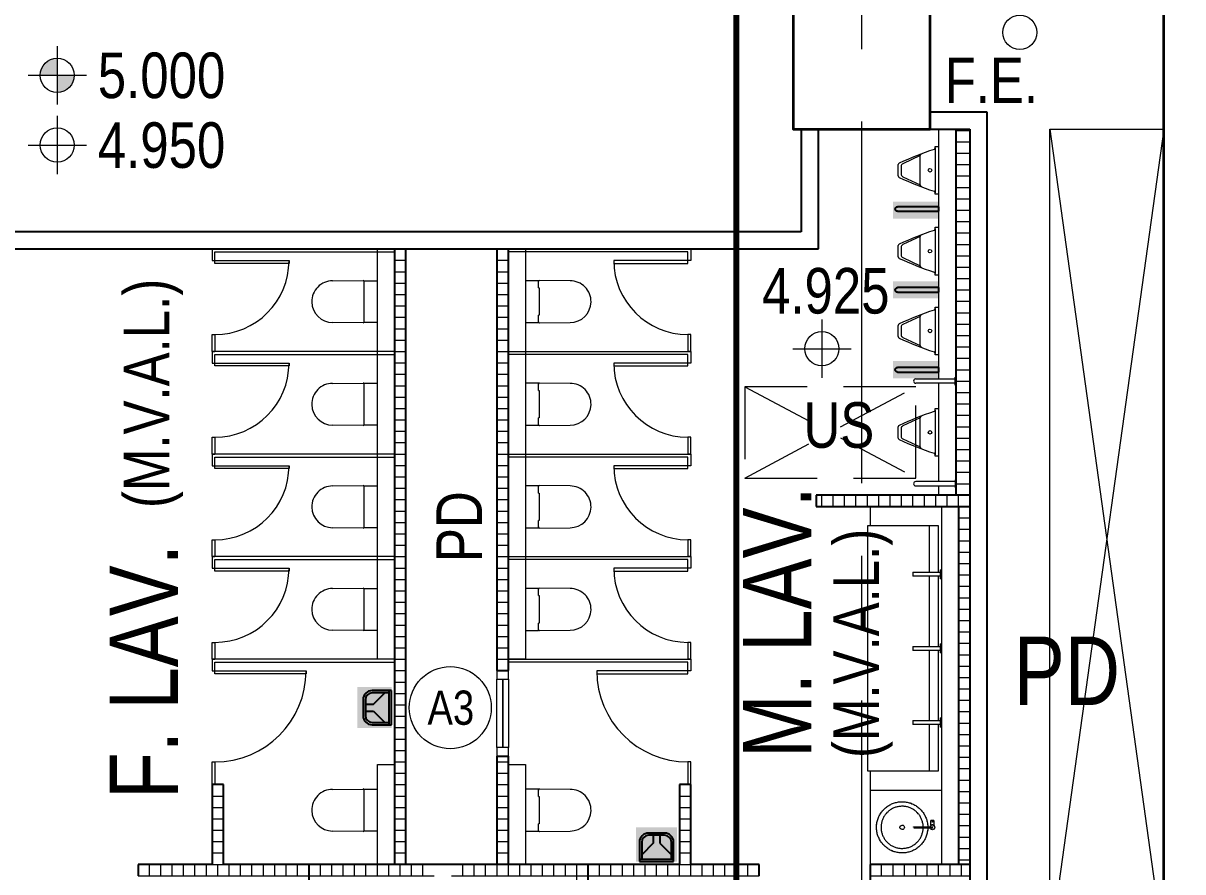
# Model space of a CAD drawing. Header units: millimetres. Extents: x 833576263 to 1668046980, y 817519639 to 1636103653.
# Drawn here: x 834007533 to 834017708, y 818085212 to 818092657 of the extents above; entities that cross this region are included whole.
import ezdxf
from ezdxf.enums import TextEntityAlignment as Align

# ---------------------------------------------------------------- set-up
doc = ezdxf.new("R2010")
doc.units = ezdxf.units.MM
doc.header["$LTSCALE"] = 100
doc.header["$MEASUREMENT"] = 0
for name, pattern in [('R_LINE_SEC$0$CENTER', [50.8, 31.75, -6.35, 6.35, -6.35]), ('R_P_Grid$0$CENTER', [50.8, 31.75, -6.35, 6.35, -6.35]), ('R_P_LG$0$HIDDEN', [9.525, 6.35, -3.175])]:
    doc.linetypes.add(name, pattern=pattern)
doc.layers.get('Defpoints').update_dxf_attribs({"color": 170})
doc.layers.add('C_DWG1002P00L0LGGBP$0$C_IMPERMEABLE', color=7, linetype='Continuous', true_color=0xfff0ff)
doc.layers.add('R_LINE_SEC$0$M-REFE', color=3, linetype='Continuous')
doc.layers.add('X-REF', color=7, linetype='Continuous')
for name, color, linetype, lineweight in [('R_P_Grid$0$RDA0251', 1, 'R_P_Grid$0$CENTER', 18), ('R_P_LG$0$RDA0321', 7, 'Continuous', 18), ('R_P_LG$0$RDA0322', 1, 'Continuous', 18), ('R_P_LG$0$RDA04031', 3, 'Continuous', 25), ('R_P_LG$0$RDA0506', 7, 'Continuous', 18), ('R_P_LG$0$RDA0621', 7, 'Continuous', 13), ('R_P_LG$0$RDA0624', 7, 'Continuous', 13), ('R_P_LG$0$RDA2202', 3, 'Continuous', 25), ('R_P_LG$0$RDA2203', 11, 'Continuous', 25), ('R_P_LG$0$RDA2804S', 2, 'Continuous', 35), ('R_P_LG$0$RDA3151', 1, 'Continuous', 18), ('R_P_LG$0$RDA3351', 7, 'Continuous', 18), ('R_P_LG$0$RDA4101', 7, 'Continuous', 18), ('R_P_LG$0$RDA5801', 1, 'Continuous', 18), ('R_P_LG$0$RDA7401', 4, 'Continuous', 18), ('R_P_LG$0$RDA8301', 7, 'Continuous', 18)]:
    doc.layers.add(name, color=color, linetype=linetype, lineweight=lineweight)
doc.styles.add('R_P_LG$0$Arial', font='arial.ttf', dxfattribs={"width": 0.8})
doc.styles.add('R_P_LG$0$romans', font='arial.ttf', dxfattribs={"width": 0.8})

# ---------------------------------------------------------------- blocks, each defined once
blk = doc.blocks.new('R_P_Grid')
at = {"layer": 'R_P_Grid$0$RDA0251'}
blk.add_line((834014890, 818027660), (834014890, 818124763.4), dxfattribs=at)
blk = doc.blocks.new('R_P_LG$0$P46A_Sanit_Urinal - RDA_SANIT_Urinal-1173893-LG_F _5_000 Mpd_')
at = {"layer": 'R_P_LG$0$RDA7401'}
for p, q in [((834015679, 818089030), (834015527, 818088959)), ((834015679, 818088774), (834015679, 818089030)), ((834015809, 818089098), (834015809, 818089111)), ((834015809, 818089111), (834015840, 818089111)), ((834015809, 818089098), (834015809, 818088705)), ((834015840, 818089111), (834015840, 818088692)), ((834015484, 818088852), (834015484, 818088951)), ((834015512, 818088936), (834015512, 818088868)), ((834015527, 818088845), (834015679, 818088774)), ((834015809, 818088692), (834015809, 818088705)), ((834015840, 818088692), (834015809, 818088692))]:
    blk.add_line(p, q, dxfattribs=at)
for centre, radius, start, end in [((834016747, 818086239), 2999, 108.4104, 114.7038), ((834015795, 818089098), 14.3, 288.4104, 0), ((834016747, 818091570), 3005, 245.348, 251.6273)]:
    blk.add_arc(centre, radius, start, end, dxfattribs=at)
for centre, major_axis, start_param, end_param in [((834015704, 818089026), (-7.7, 23.7), 0.360703, 1.101496), ((834015500, 818088949), (-10.5, 11.9), 5.990287, 7.007246), ((834015537, 818088936), (24.8, 5.5), 1.788866, 2.923523), ((834015500, 818088854), (-15.5, 3.4), 0.337804, 1.355667), ((834015537, 818088868), (0, 25.4), 1.570796, 2.705453), ((834015704, 818088778), (7.7, 23.7), 2.040097, 2.780889), ((834015795, 818088705), (14.3, 0), 0, 1.250133)]:
    blk.add_ellipse(centre, major_axis=major_axis, ratio=1, start_param=start_param, end_param=end_param, dxfattribs=at)
blk.add_ellipse((834015764, 818088902), major_axis=(0, 15.9), ratio=1, dxfattribs=at)
blk = doc.blocks.new('R_P_LG$0$LMark-SFL-1')
for p, q in [((0, 1.28), (0, -1.28)), ((-1.28, 0), (1.28, 0))]:
    blk.add_line(p, q)
blk.add_circle((0, 0), 0.75)
at = {"color": 7, "style": 'R_P_LG$0$romans', "width": 0.8}
blk.add_attdef('SFL', (1.03, 1.03), '', height=2, dxfattribs=at)
blk = doc.blocks.new('R_P_LG$0$AP_600')
at = {"layer": 'R_P_LG$0$RDA3151'}
for points in [[(0, 0), (75, 0), (75, 100), (0, 100)], [(75, 50), (75, 100), (675, 100), (675, 50)], [(75, 0), (75, 50), (675, 50), (675, 0)], [(675, 0), (750, 0), (750, 100), (675, 100)]]:
    blk.add_lwpolyline(points, close=True, dxfattribs=at)
blk = doc.blocks.new('R_P_LG$0$P46A_Sanit_Partition - 900 _W_  x 1600 _D_ x 2200 _H_ _ 650 x2050 _DOOR_-V95-LG_F _5_000 Mpd_')
at = {"layer": 'R_P_LG$0$RDA7401'}
for p, q in [((-28, -50), (-54, -50)), ((-54, -50), (-54, -1650)), ((-54, -50), (-28, -50)), ((-28, -1625), (-28, -50)), ((-28, -50), (846, -50)), ((48, -975), (73, -975)), ((48, -1625), (48, -975)), ((73, -975), (73, -1625)), ((48, -1625), (-28, -1625)), ((73, -1625), (48, -1625)), ((48, -1650), (48, -1625)), ((698, -1625), (846, -1625)), ((698, -1650), (698, -1625)), ((846, -1650), (846, -1625)), ((-54, -1650), (48, -1650)), ((846, -1650), (698, -1650))]:
    blk.add_line(p, q, dxfattribs=at)
blk.add_arc((48, -1625), 650, 0, 90, dxfattribs=at)
blk = doc.blocks.new('R_P_LG$0$P46A_Sanit_W_M_W_C - RDA_SANIT_W_M_W_C-5280992-LG_F _5_000 Mpd_')
at = {"layer": 'R_P_LG$0$RDA7401'}
for p, q in [((-186, 124), (-183, 392)), ((183, 392), (186, 124)), ((-184, 115), (-177, 115)), ((-184, 0), (-184, 115)), ((-179, 115), (-120, 115)), ((-120, 119), (-120, 115)), ((121, 119), (-120, 119)), ((121, 115), (121, 119)), ((121, 115), (181, 115)), ((177, 115), (184, 115)), ((184, 115), (184, 0))]:
    blk.add_line(p, q, dxfattribs=at)
for start, end in [(90.9024, 180), (0, 90.9024)]:
    blk.add_arc((0, 392), 183, start, end, dxfattribs=at)
for centre, start_param, end_param in [((-177, 124), 3.141593, 4.712389), ((177, 124), 4.712389, 6.283185)]:
    blk.add_ellipse(centre, major_axis=(9.1, 0), ratio=1, start_param=start_param, end_param=end_param, dxfattribs=at)
blk = doc.blocks.new('R_P_LG$0$P46A_Sanit_Partition - 900 _W_  x 1600 _D_ x 2200 _H_ _ 650 x2050 _DOOR_ 2-7724954-LG_F _5_000 Mpd_')
at = {"layer": 'R_P_LG$0$RDA7401'}
for p, q in [((-216, -50), (-241, -50)), ((-241, -50), (-241, -1650)), ((-241, -50), (-216, -50)), ((-216, -1625), (-216, -50)), ((-140, -825), (-114, -825)), ((-140, -1625), (-140, -825)), ((-114, -825), (-114, -1625)), ((-140, -1625), (-216, -1625)), ((-114, -1625), (-140, -1625)), ((-140, -1650), (-140, -1625)), ((660, -1625), (859, -1625)), ((660, -1650), (660, -1625)), ((859, -1650), (859, -1625)), ((-241, -1650), (-140, -1650)), ((859, -1650), (660, -1650))]:
    blk.add_line(p, q, dxfattribs=at)
blk.add_arc((-140, -1625), 800, 0, 90, dxfattribs=at)
blk = doc.blocks.new('R_P_LG$0$P46A_Sanit_Partition - 900 _W_  x 1600 _D_ x 2200 _H_ _ 650 x2050 _DOOR_-6221170-LG_F _5_000 Mpd_')
at = {"layer": 'R_P_LG$0$RDA7401'}
for p, q in [((-54, 1650), (48, 1650)), ((-54, 50), (-54, 1650)), ((48, 1650), (48, 1625)), ((846, 1650), (698, 1650)), ((698, 1650), (698, 1625)), ((846, 1650), (846, 1625)), ((-28, 1625), (-28, 50)), ((48, 1625), (-28, 1625)), ((73, 1625), (48, 1625)), ((48, 1625), (48, 975)), ((73, 975), (73, 1625)), ((698, 1625), (846, 1625)), ((48, 975), (73, 975)), ((-28, 50), (-54, 50)), ((-54, 50), (-28, 50)), ((-28, 50), (846, 50))]:
    blk.add_line(p, q, dxfattribs=at)
blk.add_arc((48, 1625), 650, 270, 0, dxfattribs=at)
blk = doc.blocks.new('R_P_LG$0$P46A_Sanit_W_M_W_C - RDA_SANIT_W_M_W_C-1171572-LG_F _5_000 Mpd_')
at = {"layer": 'R_P_LG$0$RDA7401'}
for p, q in [((-184, 0), (-184, -115)), ((184, -115), (184, 0)), ((-186, -124), (-183, -392)), ((-184, -115), (-177, -115)), ((-179, -115), (-120, -115)), ((-120, -119), (-120, -115)), ((121, -119), (-120, -119)), ((121, -115), (181, -115)), ((121, -115), (121, -119)), ((177, -115), (184, -115)), ((183, -392), (186, -124))]:
    blk.add_line(p, q, dxfattribs=at)
for start, end in [(180, 269.0976), (269.0976, 0)]:
    blk.add_arc((0, -392), 183, start, end, dxfattribs=at)
for centre, start_param, end_param in [((-177, -124), 1.570796, 3.141593), ((177, -124), 0, 1.570796)]:
    blk.add_ellipse(centre, major_axis=(9.1, 0), ratio=1, start_param=start_param, end_param=end_param, dxfattribs=at)
blk = doc.blocks.new('R_P_LG$0$P46A_Sanit_Partition - 900 _W_  x 1600 _D_ x 2200 _H_ _ 650 x2050 _DOOR_ 2-7725889-LG_F _5_000 Mpd_')
at = {"layer": 'R_P_LG$0$RDA7401'}
for p, q in [((-241, 1650), (-140, 1650)), ((-241, 50), (-241, 1650)), ((-140, 1650), (-140, 1625)), ((859, 1650), (660, 1650)), ((660, 1650), (660, 1625)), ((859, 1650), (859, 1625)), ((-216, 1625), (-216, 50)), ((-140, 1625), (-216, 1625)), ((-114, 1625), (-140, 1625)), ((-140, 1625), (-140, 825)), ((-114, 825), (-114, 1625)), ((660, 1625), (859, 1625)), ((-140, 825), (-114, 825)), ((-216, 50), (-241, 50)), ((-241, 50), (-216, 50))]:
    blk.add_line(p, q, dxfattribs=at)
blk.add_arc((-140, 1625), 800, 270, 0, dxfattribs=at)
blk = doc.blocks.new('R_P_LG$0$RDA_SANIT_Urinal_Division - RDA_SANIT_Urinal_Division-7745025-LG_F _5_000 Mpd_')
at = {"layer": 'Defpoints'}
for p, q in [((-20, 0), (-20, -360)), ((-20, 0), (20, 0)), ((20, -360), (20, 0))]:
    blk.add_line(p, q, dxfattribs=at)
blk.add_open_spline([(20, -360), (20, -362), (20, -364), (19, -368), (18, -370), (17, -371), (16, -373), (14, -374), (13, -375), (12, -376), (10, -377), (8, -379), (4, -380), (0, -380), (-4, -380), (-8, -379), (-10, -377), (-12, -376), (-13, -375), (-14, -374), (-16, -372), (-17, -370), (-18, -369), (-19, -367), (-20, -364), (-20, -362), (-20, -360)], degree=3, knots=[0, 0, 0, 0, 0.083333, 0.125, 0.166667, 0.1875, 0.208333, 0.25, 0.270833, 0.291667, 0.333333, 0.375, 0.416667, 0.5, 0.583333, 0.625, 0.666667, 0.708333, 0.729167, 0.75, 0.791667, 0.833333, 0.854167, 0.875, 0.916667, 1, 1, 1, 1], dxfattribs=at)
blk = doc.blocks.new('R_P_LG$0$P46A_Sanit_Counter_Top_Style_2 - 3T_ K-10961273-LG_F _5_000 Mpd_')
at = {"layer": 'R_P_LG$0$RDA7401'}
for p, q in [((170, 700), (170, 725)), ((170, 725), (2320, 725)), ((2320, 725), (2320, 700)), ((0, 700), (170, 700)), ((170, 100), (170, 700)), ((2320, 700), (2490, 700)), ((2320, 700), (2320, 100)), ((2490, 700), (2490, 75)), ((2490, 700), (3140, 700)), ((577, 325), (577, 85)), ((577, 325), (612, 325)), ((612, 85), (612, 325)), ((1227, 325), (1227, 85)), ((1227, 325), (1262, 325)), ((1262, 85), (1262, 325)), ((1877, 325), (1877, 85)), ((1877, 325), (1912, 325)), ((1912, 85), (1912, 325)), ((577, 180), (170, 180)), ((1227, 180), (612, 180)), ((1877, 180), (1262, 180)), ((2320, 180), (1912, 180)), ((2799, 169), (2755, 169)), ((2755, 141), (2755, 169)), ((2755, 141), (2799, 141)), ((0, 75), (3140, 75)), ((578, 100), (170, 100)), ((555, 85), (555, 75)), ((555, 85), (635, 85)), ((1228, 100), (612, 100)), ((635, 75), (635, 85)), ((1205, 85), (1205, 75)), ((1205, 85), (1285, 85)), ((1878, 100), (1262, 100)), ((1285, 75), (1285, 85)), ((1855, 85), (1855, 75)), ((1855, 85), (1935, 85)), ((2320, 100), (1912, 100)), ((1935, 75), (1935, 85))]:
    blk.add_line(p, q, dxfattribs=at)
at = {"layer": 'R_P_LG$0$RDA7401', "flags": 128}
for points in [[(3040, 420), (3040, 429), (3039, 438), (3038, 447), (3037, 456), (3036, 465), (3034, 473), (3031, 482), (3029, 491), (3026, 499), (3022, 508), (3019, 516), (3015, 524), (3010, 532), (3006, 540), (3001, 547), (2995, 554), (2990, 561), (2984, 568), (2978, 575), (2972, 581), (2965, 588), (2958, 593), (2951, 599), (2944, 604), (2937, 609), (2929, 614), (2921, 618), (2913, 623), (2905, 626), (2897, 630), (2888, 633), (2880, 636), (2871, 638), (2862, 640), (2853, 642), (2844, 643), (2835, 644), (2826, 645), (2817, 645), (2808, 645), (2799, 644), (2790, 644), (2782, 643), (2773, 641), (2764, 639), (2755, 637), (2747, 634), (2738, 631), (2730, 628), (2721, 625), (2713, 621), (2705, 616), (2698, 612), (2690, 607), (2683, 602), (2675, 596), (2668, 591), (2662, 585), (2655, 578), (2649, 572), (2643, 565), (2637, 558), (2632, 551), (2627, 544), (2622, 536), (2618, 528), (2614, 520), (2610, 512), (2606, 504), (2603, 495), (2600, 487), (2598, 478), (2596, 469), (2594, 461), (2592, 452), (2591, 443), (2590, 434), (2590, 425), (2590, 420)], [(2630, 420), (2630, 427), (2631, 435), (2631, 442), (2632, 449), (2634, 457), (2635, 464), (2637, 471), (2639, 478), (2642, 485), (2645, 492), (2648, 499), (2651, 505), (2654, 512), (2658, 518), (2662, 524), (2667, 530), (2671, 536), (2676, 542), (2681, 547), (2686, 553), (2692, 558), (2697, 563), (2703, 567), (2709, 572), (2715, 576), (2721, 580), (2728, 583), (2734, 587), (2741, 590), (2748, 592), (2755, 595), (2762, 597), (2769, 599), (2776, 601), (2784, 602), (2791, 603), (2798, 604), (2806, 605), (2813, 605), (2820, 605), (2828, 605), (2835, 604), (2843, 603), (2850, 602), (2857, 600), (2864, 598), (2871, 596), (2878, 594), (2885, 591), (2892, 588), (2899, 585), (2905, 582), (2912, 578), (2918, 574), (2924, 570), (2930, 565), (2935, 560), (2941, 555), (2946, 550), (2951, 545), (2956, 539), (2961, 534), (2965, 528), (2970, 522), (2974, 515), (2977, 509), (2981, 502), (2984, 496), (2987, 489), (2989, 482), (2992, 475), (2994, 468), (2995, 461), (2997, 453), (2998, 446), (2999, 439), (3000, 431), (3000, 424), (3000, 420)], [(2590, 420), (2590, 411), (2591, 402), (2592, 393), (2593, 384), (2594, 375), (2596, 367), (2599, 358), (2601, 349), (2604, 341), (2608, 332), (2611, 324), (2615, 316), (2620, 308), (2624, 300), (2629, 293), (2635, 286), (2640, 279), (2646, 272), (2652, 265), (2658, 259), (2665, 252), (2672, 247), (2679, 241), (2686, 236), (2693, 231), (2701, 226), (2709, 222), (2717, 217), (2725, 214), (2733, 210), (2742, 207), (2750, 204), (2759, 202), (2768, 200), (2777, 198), (2786, 197), (2795, 196), (2804, 195), (2809, 195)], [(2809, 235), (2802, 235), (2795, 236), (2787, 237), (2780, 238), (2773, 240), (2766, 242), (2759, 244), (2752, 246), (2745, 249), (2738, 252), (2731, 255), (2725, 258), (2718, 262), (2712, 266), (2706, 270), (2700, 275), (2695, 280), (2689, 285), (2684, 290), (2679, 295), (2674, 301), (2669, 306), (2665, 312), (2660, 318), (2656, 325), (2653, 331), (2649, 338), (2646, 344), (2643, 351), (2641, 358), (2638, 365), (2636, 372), (2635, 379), (2633, 387), (2632, 394), (2631, 401), (2630, 409), (2630, 416), (2630, 420)], [(3000, 420), (3000, 413), (2999, 405), (2999, 398), (2998, 391), (2996, 383), (2995, 376), (2993, 369), (2991, 362), (2988, 355), (2985, 348), (2982, 341), (2979, 335), (2976, 328), (2972, 322), (2968, 316), (2963, 310), (2959, 304), (2954, 298), (2949, 293), (2944, 287), (2938, 282), (2933, 277), (2927, 273), (2921, 268), (2915, 264), (2909, 260), (2902, 257), (2896, 253), (2889, 250), (2882, 248), (2875, 245), (2868, 243), (2861, 241), (2854, 239), (2846, 238), (2839, 237), (2832, 236), (2824, 235), (2821, 235)], [(2822, 195), (2831, 196), (2840, 196), (2848, 197), (2857, 199), (2866, 201), (2875, 203), (2883, 206), (2892, 209), (2900, 212), (2909, 215), (2917, 219), (2925, 224), (2932, 228), (2940, 233), (2947, 238), (2955, 244), (2962, 249), (2968, 255), (2975, 262), (2981, 268), (2987, 275), (2993, 282), (2998, 289), (3003, 296), (3008, 304), (3012, 312), (3016, 320), (3020, 328), (3024, 336), (3027, 345), (3030, 353), (3032, 362), (3034, 371), (3036, 379), (3038, 388), (3039, 397), (3040, 406), (3040, 415), (3040, 420)], [(2809, 316), (2809, 316), (2809, 316), (2809, 316), (2809, 315), (2809, 315), (2809, 314), (2809, 313), (2809, 312), (2809, 311), (2809, 310), (2809, 308), (2809, 307), (2809, 306), (2809, 304), (2809, 302), (2809, 300), (2809, 298), (2809, 296), (2809, 294), (2809, 292), (2809, 289), (2809, 287), (2809, 284), (2809, 282), (2809, 279), (2809, 276), (2809, 274), (2809, 271), (2809, 268), (2809, 265), (2809, 262), (2809, 259), (2809, 256), (2809, 252), (2809, 249), (2809, 246), (2809, 243), (2809, 240), (2809, 236), (2809, 233), (2809, 230), (2809, 227), (2809, 224), (2809, 220), (2809, 217), (2809, 214), (2809, 211), (2809, 208), (2809, 205), (2809, 202), (2809, 199), (2809, 196), (2809, 194), (2809, 191), (2809, 188), (2809, 186), (2809, 183), (2809, 181), (2809, 178), (2809, 176), (2809, 174), (2809, 172), (2809, 170), (2809, 168), (2809, 167), (2809, 165), (2809, 163), (2809, 162), (2809, 161), (2809, 160), (2809, 159), (2809, 158), (2809, 157), (2809, 156), (2809, 156), (2809, 155), (2809, 155), (2809, 155), (2809, 155)], [(2821, 155), (2821, 155), (2821, 155), (2821, 156), (2821, 156), (2821, 157), (2821, 157), (2821, 158), (2821, 159), (2821, 160), (2821, 161), (2821, 163), (2821, 164), (2821, 166), (2821, 167), (2821, 169), (2821, 171), (2821, 173), (2821, 175), (2821, 177), (2821, 179), (2821, 182), (2821, 184), (2821, 187), (2821, 189), (2821, 192), (2821, 195), (2821, 198), (2821, 200), (2821, 203), (2821, 206), (2821, 209), (2821, 212), (2821, 216), (2821, 219), (2821, 222), (2821, 225), (2821, 228), (2821, 231), (2821, 235), (2821, 238), (2821, 241), (2821, 244), (2821, 248), (2821, 251), (2821, 254), (2821, 257), (2821, 260), (2821, 263), (2821, 266), (2821, 269), (2821, 272), (2821, 275), (2821, 278), (2821, 280), (2821, 283), (2821, 286), (2821, 288), (2821, 290), (2821, 293), (2821, 295), (2821, 297), (2821, 299), (2821, 301), (2821, 303), (2821, 305), (2821, 306), (2821, 308), (2821, 309), (2821, 310), (2821, 311), (2821, 313), (2821, 313), (2821, 314), (2821, 315), (2821, 315), (2821, 316), (2821, 316), (2821, 316), (2821, 316)]]:
    blk.add_lwpolyline(points, dxfattribs=at)
at = {"layer": 'R_P_LG$0$RDA7401'}
for centre, radius, start, end in [((2815, 420), 225, 95.985, 98.6074), ((2815, 420), 225, 59.5961, 64.2857), ((2815, 420), 225, 19.426, 25.7143), ((2815, 420), 20, 180, 0), ((2815, 420), 225, 199.426, 205.7143), ((2815, 316), 6, 105, 180), ((2815, 420), 225, 239.5961, 244.2857), ((2765, 155), 3.8, 0, 180), ((2765, 155), 3.8, 180, 0), ((2815, 155), 21, 106.6727, 180), ((2815, 155), 6, 300, 0), ((2815, 420), 225, 275.985, 278.6074)]:
    blk.add_arc(centre, radius, start, end, dxfattribs=at)
for centre, major_axis, start_param, end_param in [((2815, 420), (0, 20), 4.712389, 7.853982), ((2815, 316), (3.65, 4.76), 5.366887, 5.628686), ((2815, 155), (21, 0), 3.141593, 6.283185), ((2815, 155), (5.8, 1.55), 2.879794, 4.188791), ((2815, 155), (0, 21), 4.712389, 5.992191)]:
    blk.add_ellipse(centre, major_axis=major_axis, ratio=1, start_param=start_param, end_param=end_param, dxfattribs=at)
for points in [[(2761, 156), (2761, 156), (2761, 156), (2761, 155), (2761, 155)], [(2761, 155), (2761, 155), (2761, 154), (2761, 154), (2761, 154)], [(2767, 158), (2767, 158), (2767, 158), (2766, 159), (2766, 159), (2766, 159), (2766, 159)]]:
    blk.add_open_spline(points, degree=3, dxfattribs=at)
for points, knots in [([(2764, 159), (2764, 159), (2764, 159), (2763, 158), (2763, 158), (2763, 158)], [0.5555556, 0.5555556, 0.5555556, 0.5555556, 0.6111111, 0.6388889, 0.6666667, 0.6666667, 0.6666667, 0.6666667]), ([(2763, 152), (2763, 152), (2763, 152), (2764, 151), (2764, 151), (2764, 151), (2765, 151), (2766, 151), (2766, 151), (2767, 152), (2767, 152), (2767, 152), (2767, 152), (2767, 152), (2768, 152), (2768, 153), (2768, 153), (2768, 153), (2768, 153), (2769, 154), (2769, 154), (2769, 155), (2769, 155)], [0.3333333, 0.3333333, 0.3333333, 0.3333333, 0.3611111, 0.3888889, 0.4166667, 0.4444444, 0.5, 0.5555556, 0.6111111, 0.6388889, 0.6666667, 0.6805556, 0.6944444, 0.7222222, 0.75, 0.7777778, 0.8055556, 0.8333333, 0.8611111, 0.8888889, 0.9444444, 1, 1, 1, 1]), ([(2769, 155), (2769, 155), (2769, 156), (2769, 156), (2768, 157), (2768, 157), (2768, 157), (2768, 157), (2768, 157)], [0, 0, 0, 0, 0.0555556, 0.1111111, 0.1388889, 0.1666667, 0.1944444, 0.2222222, 0.2222222, 0.2222222, 0.2222222]), ([(2794, 155), (2794, 156), (2794, 158), (2794, 159), (2795, 160), (2795, 161), (2795, 162), (2795, 162), (2796, 163), (2796, 164), (2796, 164), (2796, 165), (2797, 165), (2797, 166), (2797, 166), (2797, 166), (2797, 166), (2798, 167), (2798, 167), (2798, 167)], [0, 0, 0, 0, 0.1428571, 0.2142857, 0.25, 0.2857143, 0.3214286, 0.3571429, 0.3928571, 0.4285714, 0.4642857, 0.5, 0.5357143, 0.5714286, 0.5892857, 0.6071429, 0.6428571, 0.6785714, 0.7142857, 0.7142857, 0.7142857, 0.7142857]), ([(2798, 143), (2798, 143), (2798, 143), (2797, 144), (2797, 144), (2797, 144), (2797, 145), (2796, 145), (2796, 146), (2796, 146), (2796, 147), (2795, 148), (2795, 148), (2795, 149), (2795, 150), (2794, 151), (2794, 152), (2794, 154), (2794, 155)], [0.2857143, 0.2857143, 0.2857143, 0.2857143, 0.3214286, 0.3571429, 0.3928571, 0.4285714, 0.4642857, 0.5, 0.5357143, 0.5714286, 0.6071429, 0.6428571, 0.6785714, 0.7142857, 0.75, 0.7857143, 0.8571429, 1, 1, 1, 1])]:
    blk.add_open_spline(points, degree=3, knots=knots, dxfattribs=at)
blk = doc.blocks.new('R_P_LG$0$LMark-FFL-1')
h = blk.add_hatch(color=256)
h.paths.add_polyline_path([(0, 0.75, 0.414214), (-0.75, 0), (0, 0)])
h.paths.add_polyline_path([(0.75, 0), (0, 0), (0, -0.75, 0.414214)])
for p, q in [((0, 1.28), (0, -1.28)), ((-1.28, 0), (1.28, 0))]:
    blk.add_line(p, q)
blk.add_circle((0, 0), 0.75)
at = {"color": 7, "style": 'R_P_LG$0$romans', "width": 0.8}
blk.add_attdef('FFL', (1.03, 1.03), '', height=2, dxfattribs=at)
blk = doc.blocks.new('R_P_LG')
at = {"layer": 'R_P_LG$0$RDA0621'}
h = blk.add_hatch(dxfattribs=at)
h.set_pattern_fill('_USER', color=256, scale=100, pattern_type=0)
h.set_pattern_definition([(0, (834015640, 818088516.7), (0, 100), [])])
h.paths.add_polyline_path([(834015840, 818091726.7), (834015715, 818091726.7), (834015715, 818088516.6999), (834014490, 818088516.6999), (834014490, 818088416.6999), (834015840, 818088416.6999), (834015840, 818088516.6999)])
h = blk.add_hatch(dxfattribs=at)
h.set_pattern_fill('_USER', color=256, scale=100, double=1, pattern_type=0)
h.set_pattern_definition([(0, (834010890, 818085276.7), (0, 100), []), (90, (834010890, 818085276.7), (-100, 6e-15), [])])
h.paths.add_polyline_path([(834010790, 818085276.7), (834010890, 818085276.7), (834010890, 818090676.7), (834010790, 818090676.7)])
h = blk.add_hatch(dxfattribs=at)
h.set_pattern_fill('_USER', color=256, scale=100, double=1, pattern_type=0)
h.set_pattern_definition([(0, (834011690, 818090676.7), (0, 100), []), (90, (834011690, 818090676.7), (-100, 6e-15), [])])
h.paths.add_polyline_path([(834011790, 818090676.7), (834011690, 818090676.7), (834011690, 818087026.7), (834011790, 818087026.7)])
h = blk.add_hatch(dxfattribs=at)
h.set_pattern_fill('_USER', color=256, scale=100, double=1, pattern_type=0)
h.set_pattern_definition([(0, (834015740, 818088416.7), (0, 100), []), (90, (834015740, 818088416.7), (-100, 6e-15), [])])
h.paths.add_polyline_path([(834015840, 818088516.6999), (834014490, 818088516.6999), (834014490, 818088416.6999), (834015740, 818088416.6999), (834015740, 818085276.7), (834015840, 818085276.7)])
h = blk.add_hatch(dxfattribs=at)
h.set_pattern_fill('_USER', color=256, scale=100, double=1, pattern_type=0)
h.set_pattern_definition([(0, (834011690, 818085276.7), (0, 100), []), (90, (834011690, 818085276.7), (-100, 6e-15), [])])
h.paths.add_polyline_path([(834011790, 818086276.7), (834011690, 818086276.7), (834011690, 818085271.7), (834011790, 818085271.7)])
h = blk.add_hatch(dxfattribs=at)
h.set_pattern_fill('_USER', color=256, scale=100, double=1, pattern_type=0)
h.set_pattern_definition([(0, (834009290, 818085276.7), (0, 100), []), (90, (834009290, 818085276.7), (-100, 6e-15), [])])
h.paths.add_polyline_path([(834009290, 818085976.7), (834009190, 818085976.7), (834009190, 818085271.7), (834009290, 818085271.7)])
h = blk.add_hatch(dxfattribs=at)
h.set_pattern_fill('_USER', color=256, scale=100, double=1, pattern_type=0)
h.set_pattern_definition([(0, (834013390, 818085276.7), (0, 100), []), (90, (834013390, 818085276.7), (-100, 6e-15), [])])
h.paths.add_polyline_path([(834013390, 818085976.7), (834013290, 818085976.7), (834013290, 818085246.7), (834013390, 818085246.7)])
h = blk.add_hatch(dxfattribs=at)
h.set_pattern_fill('_USER', color=256, scale=100, double=1, pattern_type=0)
h.set_pattern_definition([(0, (834010040, 818085276.7), (0, 100), []), (90, (834010040, 818085276.7), (-100, 6e-15), [])])
h.paths.add_polyline_path([(834010045, 818085276.7), (834008540, 818085276.7), (834008540, 818085176.7), (834010045, 818085176.7)])
h = blk.add_hatch(dxfattribs=at)
h.set_pattern_fill('_USER', color=256, scale=100, double=1, pattern_type=0)
h.set_pattern_definition([(0, (834010140, 818085176.7), (0, 100), []), (90, (834010140, 818085176.7), (-100, 6e-15), [])])
h.paths.add_polyline_path([(834011139.849, 818085276.7), (834010040, 818085276.7), (834010040, 818085251.7), (834010040, 818085151.7), (834010040, 818082756.7), (834010140, 818082756.7), (834010140, 818085176.7), (834011139.849, 818085176.7)])
h = blk.add_hatch(dxfattribs=at)
h.set_pattern_fill('_USER', color=256, scale=100, double=1, pattern_type=0)
h.set_pattern_definition([(0, (834012390, 818085176.7), (0, 100), []), (90, (834012390, 818085176.7), (-100, 6e-15), [])])
h.paths.add_polyline_path([(834012490, 818085251.7), (834012490, 818085276.7), (834011290.151, 818085276.7), (834011290.151, 818085176.7), (834012390, 818085176.7), (834012390, 818082756.7), (834012490, 818082756.7), (834012490, 818085151.7)])
h = blk.add_hatch(dxfattribs=at)
h.set_pattern_fill('_USER', color=256, scale=100, double=1, pattern_type=0)
h.set_pattern_definition([(0, (834012490, 818085276.7), (0, 100), []), (90, (834012490, 818085276.7), (-100, 6e-15), [])])
h.paths.add_polyline_path([(834012485, 818085176.7), (834013990, 818085176.7), (834013990, 818085276.7), (834012485, 818085276.7)])
h = blk.add_hatch(dxfattribs=at)
h.set_pattern_fill('_USER', color=256, scale=100, double=1, pattern_type=0)
h.set_pattern_definition([(0, (834015065, 818085176.7), (0, 100), []), (90, (834015065, 818085176.7), (-100, 6e-15), [])])
h.paths.add_polyline_path([(834015840, 818085276.7), (834014965, 818085276.7), (834014965, 818083826.7), (834015065, 818083826.7), (834015065, 818085176.7), (834015840, 818085176.7)])
at = {"layer": 'R_P_LG$0$RDA0624', "lineweight": 18}
h = blk.add_hatch(dxfattribs=at)
h.set_pattern_fill('DOTS', color=4, scale=90, angle=45, style=0)
h.set_pattern_definition([(45, (0, 0), (-50.513940681, 151.541822043), [0, -142.875])])
edge = h.paths.add_edge_path()
edge.add_arc((834065390, 818020126.7), 13000, 75, 90)
edge.add_line((834065390, 818033126.7), (833989233.5977, 818033126.7))
edge.add_arc((833989233.5977, 818040126.7), 7000, 227.47847394, 269.99999999, ccw=False)
edge.add_line((833984502.5276, 818034967.5358), (833978583.9299, 818040395.0234))
edge.add_arc((833983315, 818045554.1877), 7000, 180, 227.47847394, ccw=False)
edge.add_line((833976315, 818045554.1877), (833976315, 818098726.7))
edge.add_arc((833983314.9761, 818098726.7099), 6999.9761, 115.841715, 180.00008101, ccw=False)
edge.add_line((833980263.7812, 818105026.7), (834002230.1033, 818105026.7))
edge.add_line((834002230.1033, 818105026.7), (834002230.4132, 818116699.7))
edge.add_line((834002230.4132, 818116699.7), (833958315, 818116699.7))
edge.add_line((833958315, 818116699.7), (833958315, 818110699.7))
edge.add_line((833958315, 818110699.7), (833963315, 818110699.7))
edge.add_arc((833963315, 818103699.7), 7000, 0, 90, ccw=False)
edge.add_line((833970315, 818103699.7), (833970315, 818045554.1877))
edge.add_arc((833983315, 818045554.1877), 13000, 180, 227.47847393)
edge.add_line((833974528.727, 818035972.8826), (833980447.3247, 818030545.395))
edge.add_arc((833989233.5977, 818040126.7), 13000, 227.47847393, 270)
edge.add_line((833989233.5977, 818027126.7), (834065245.1822, 818027126.7))
edge.add_arc((834065245.1822, 818019026.7), 8100, 75, 90, ccw=False)
edge.add_line((834067341.6165, 818026850.6992), (834090782.7579, 818020569.6643))
edge.add_arc((834094147.4055, 818033126.7), 13000, 255, 270)
edge.add_line((834094147.4055, 818020126.7), (834118759.2741, 818020126.7))
edge.add_arc((834118759.2741, 818033126.7), 13000, 270, 282.26165437)
edge.add_line((834121520.1679, 818020423.257), (834124956.9903, 818021170.1963))
edge.add_arc((834126677.2395, 818013254.9741), 8100, 20.44433993, 102.26165437, ccw=False)
edge.add_arc((834190761.1764, 818035930.696), 59878.7776, 183.670517332, 199.356395537, ccw=False)
edge.add_line((834131005.2286, 818032097.3284), (834127870.7181, 818029996.4247))
edge.add_line((834127870.7181, 818029996.4247), (834126362.9837, 818029715.8154))
edge.add_arc((834117071.8823, 818047426.7), 20000, 270, 297.68143099, ccw=False)
edge.add_line((834117071.8823, 818027426.7), (834089164.0869, 818027426.7))
edge.add_arc((834089164.0869, 818033426.7), 6000, 255.00000001, 270, ccw=False)
edge.add_line((834087611.1726, 818027631.1451), (834068754.6476, 818032683.7357))
at = {"layer": 'Defpoints'}
for p, q in [((834010745, 818086501.7), (834010745, 818086801.7)), ((834010765, 818086501.7), (834010765, 818086801.7)), ((834010605, 818086681.7), (834010705, 818086781.7)), ((834010535, 818086681.7), (834010605, 818086681.7)), ((834010535, 818086621.7), (834010605, 818086621.7)), ((834010605, 818086621.7), (834010705, 818086521.7)), ((834013060, 818085531.7), (834013060, 818085461.7)), ((834013120, 818085531.7), (834013120, 818085461.7)), ((834013060, 818085461.7), (834012960, 818085361.7)), ((834013120, 818085461.7), (834013220, 818085361.7)), ((834012940, 818085321.7), (834013240, 818085321.7)), ((834012940, 818085301.7), (834013240, 818085301.7))]:
    blk.add_line(p, q, dxfattribs=at)
for points in [[(834010765, 818086801.7), (834010595, 818086801.7, 0.4142135624), (834010515, 818086721.7), (834010515, 818086581.7, 0.4142135624), (834010595, 818086501.7), (834010765, 818086501.7)], [(834010745, 818086781.7), (834010595, 818086781.7, 0.4142135624), (834010535, 818086721.7), (834010535, 818086581.7, 0.4142135624), (834010595, 818086521.7), (834010745, 818086521.7)], [(834013240, 818085301.7), (834013240, 818085471.7, 0.4142135624), (834013160, 818085551.7), (834013020, 818085551.7, 0.4142135624), (834012940, 818085471.7), (834012940, 818085301.7)], [(834013220, 818085321.7), (834013220, 818085471.7, 0.4142135624), (834013160, 818085531.7), (834013020, 818085531.7, 0.4142135624), (834012960, 818085471.7), (834012960, 818085321.7)]]:
    blk.add_lwpolyline(points, format="xyb", dxfattribs=at)
at = {"layer": 'R_P_LG$0$RDA0506'}
blk.add_circle((834011280, 818086651.7), 360, dxfattribs=at)
at = {"layer": 'R_P_LG$0$RDA2202'}
for p, q in [((834015990, 818091876.7), (834015490, 818091876.7)), ((834015990, 818084276.7), (834015990, 818091876.7)), ((834014360, 818091726.7), (834014360, 818090826.7)), ((834014510, 818090676.7), (834014510, 818091726.7)), ((834015490, 818091726.7), (834015840, 818091726.7)), ((834015840, 818091726.7), (834015840, 818084126.7)), ((834014360, 818090826.7), (834005340, 818090826.7)), ((834005490, 818090676.7), (834014510, 818090676.7))]:
    blk.add_line(p, q, dxfattribs=at)
at = {"layer": 'R_P_LG$0$RDA2203'}
for p, q in [((834015715, 818091726.7), (834015715, 818088516.6999)), ((834010790, 818090676.7), (834010790, 818085276.7)), ((834010890, 818085276.7), (834010890, 818090676.7)), ((834011690, 818090676.7), (834011690, 818086976.7)), ((834011790, 818086976.7), (834011790, 818090676.7)), ((834015840, 818088516.6999), (834014490, 818088516.6999)), ((834014490, 818088516.6999), (834014490, 818088416.6999)), ((834014490, 818088416.6999), (834015840, 818088416.6999)), ((834015740, 818088416.6999), (834015740, 818085276.7)), ((834011690, 818086976.7), (834011790, 818086976.7)), ((834011690, 818086226.7), (834011690, 818085276.7)), ((834011690, 818086226.7), (834011790, 818086226.7)), ((834011790, 818085276.7), (834011790, 818086226.7)), ((834009290, 818085976.7), (834009190, 818085976.7)), ((834009190, 818085976.7), (834009190, 818085276.7)), ((834009290, 818085276.7), (834009290, 818085976.7)), ((834013390, 818085976.7), (834013290, 818085976.7)), ((834013290, 818085976.7), (834013290, 818085276.7)), ((834013390, 818085276.7), (834013390, 818085976.7)), ((834009190, 818085276.7), (834008540, 818085276.7)), ((834008540, 818085276.7), (834008540, 818085176.7)), ((834010040, 818085276.7), (834009290, 818085276.7)), ((834012490, 818085276.7), (834010040, 818085276.7)), ((834010040, 818085276.7), (834010040, 818082756.7)), ((834012490, 818082756.7), (834012490, 818085276.7)), ((834013290, 818085276.7), (834012490, 818085276.7)), ((834013990, 818085276.7), (834013390, 818085276.7)), ((834013990, 818085176.7), (834013990, 818085276.7)), ((834014965, 818085276.7), (834014965, 818083826.7)), ((834015840, 818085276.7), (834014965, 818085276.7))]:
    blk.add_line(p, q, dxfattribs=at)
at = {"layer": 'R_P_LG$0$RDA2804S'}
for points in [[(834015490, 818092926.7), (834014290, 818092926.7), (834014290, 818091726.7), (834015490, 818091726.7)], [(834018040, 818084526.7), (834020840, 818084526.7), (834020840, 818084126.7), (834017540, 818084126.7), (834017540, 818092926.7), (834020840, 818092926.7), (834020840, 818092526.7), (834018040, 818092526.7)]]:
    blk.add_lwpolyline(points, close=True, dxfattribs=at)
at = {"layer": 'R_P_LG$0$RDA3351'}
for p, q in [((834016540, 818091726.7), (834017540, 818084526.7)), ((834017540, 818091726.7), (834016540, 818084526.7)), ((834016540, 818084526.7), (834016540, 818091726.7)), ((834016540, 818091726.7), (834017540, 818091726.7))]:
    blk.add_line(p, q, dxfattribs=at)
at = {"layer": 'R_P_LG$0$RDA4101'}
for p, q in [((834010640, 818087076.7), (834010640, 818090676.7)), ((834011940, 818090676.7), (834011940, 818087076.7)), ((834010790, 818087076.7), (834010640, 818087076.7)), ((834011940, 818087076.7), (834011790, 818087076.7)), ((834010640, 818085276.7), (834010640, 818086152.1)), ((834010640, 818086152.1), (834010790, 818086152.1)), ((834011790, 818086152.1), (834011940, 818086152.1)), ((834011940, 818086152.1), (834011940, 818085276.7))]:
    blk.add_line(p, q, dxfattribs=at)
at = {"layer": 'R_P_LG$0$RDA5801'}
blk.add_circle((834016277.5, 818092576.7), 150, dxfattribs=at)
at = {"layer": 'R_P_LG$0$RDA7401'}
for p, q in [((834015565, 818091726.7), (834015565, 818089535.6999)), ((834015710, 818089551.6999), (834015715, 818089551.6999)), ((834015710, 818089516.6999), (834015710, 818089551.6999)), ((834015715, 818089516.6999), (834015715, 818089551.6999)), ((834015365, 818089535.6999), (834015710, 818089535.6999)), ((834015710, 818089497.6999), (834015365, 818089497.6999)), ((834015565, 818089497.6999), (834015565, 818088635.6999)), ((834015710, 818089481.6999), (834015710, 818089516.6999)), ((834015715, 818089481.6999), (834015710, 818089481.6999)), ((834015715, 818089481.6999), (834015715, 818089516.6999)), ((834015710, 818088635.6999), (834015365, 818088635.6999)), ((834015715, 818088651.6999), (834015710, 818088651.6999)), ((834015710, 818088651.6999), (834015710, 818088616.6999)), ((834015715, 818088651.6999), (834015715, 818088616.6999)), ((834015365, 818088597.6999), (834015710, 818088597.6999)), ((834015565, 818088597.6999), (834015565, 818088516.6999)), ((834015710, 818088616.6999), (834015710, 818088581.6999)), ((834015710, 818088581.6999), (834015715, 818088581.6999)), ((834015715, 818088616.6999), (834015715, 818088581.6999))]:
    blk.add_line(p, q, dxfattribs=at)
for centre in [(834015365, 818089516.6999), (834015365, 818088616.6999)]:
    blk.add_arc(centre, 19, 90, 270, dxfattribs=at)
at = {"layer": 'R_P_LG$0$RDA8301', "linetype": 'R_P_LG$0$HIDDEN'}
for p, q in [((834013865, 818089466.6999), (834015365, 818088666.6999)), ((834013865, 818088666.6999), (834015365, 818089466.6999))]:
    blk.add_line(p, q, dxfattribs=at)
blk.add_lwpolyline([(834013865, 818088666.6999), (834015365, 818088666.6999), (834015365, 818089466.6999), (834013865, 818089466.6999)], close=True, dxfattribs=at)
at = {"layer": 'R_P_LG$0$RDA0321'}
ref = blk.add_blockref('R_P_LG$0$LMark-SFL-1', (834007831.1503, 818091587.6432, 0), dxfattribs=dict(at, xscale=200, yscale=200, zscale=200))
ref.add_attrib('SFL', '4.950', dxfattribs={"layer": '0', "color": 7, "height": 400, "style": 'R_P_LG$0$romans', "width": 0.8}).set_placement((834008746.4955, 818091587.6432), align=Align.MIDDLE)
ref = blk.add_blockref('R_P_LG$0$LMark-SFL-1', (834014540.6124, 818089800.7442, 0), dxfattribs=dict(at, xscale=200, yscale=200, zscale=200))
ref.add_attrib('SFL', '4.925', dxfattribs={"layer": '0', "color": 7, "height": 400, "style": 'R_P_LG$0$romans', "width": 0.8}).set_placement((834014574.8422, 818090309.6845), align=Align.MIDDLE)
at = {"layer": 'R_P_LG$0$RDA0322'}
ref = blk.add_blockref('R_P_LG$0$LMark-FFL-1', (834007831.0903, 818092199.6432), dxfattribs=dict(at, xscale=200, yscale=200, zscale=200))
ref.add_attrib('FFL', '5.000', dxfattribs={"layer": '0', "color": 7, "height": 400, "rotation": 0.00000095, "style": 'R_P_LG$0$romans', "width": 0.8}).set_placement((834008746.412, 818092199.6197), align=Align.MIDDLE)
at = {"layer": 'R_P_LG$0$RDA3151', "rotation": 270}
blk.add_blockref('R_P_LG$0$AP_600', (834011690, 818086976.7), dxfattribs=at)
at = {"layer": 'R_P_LG$0$RDA7401'}
for p in [(-275, 2464.9962), (-275, 1755), (-275, 1055), (-275, 164.9962)]:
    blk.add_blockref('R_P_LG$0$P46A_Sanit_Urinal - RDA_SANIT_Urinal-1173893-LG_F _5_000 Mpd_', p, dxfattribs=at)
for name, p, rotation in [('R_P_LG$0$RDA_SANIT_Urinal_Division - RDA_SANIT_Urinal_Division-7745025-LG_F _5_000 Mpd_', (834015565, 818091026.6961), 270), ('R_P_LG$0$P46A_Sanit_Partition - 900 _W_  x 1600 _D_ x 2200 _H_ _ 650 x2050 _DOOR_-V95-LG_F _5_000 Mpd_', (834010840, 818090622.9155), 270), ('R_P_LG$0$P46A_Sanit_Partition - 900 _W_  x 1600 _D_ x 2200 _H_ _ 650 x2050 _DOOR_-6221170-LG_F _5_000 Mpd_', (834011740, 818090622.9155), 270), ('R_P_LG$0$P46A_Sanit_W_M_W_C - RDA_SANIT_W_M_W_C-5280992-LG_F _5_000 Mpd_', (834010640, 818090214), 90), ('R_P_LG$0$P46A_Sanit_W_M_W_C - RDA_SANIT_W_M_W_C-1171572-LG_F _5_000 Mpd_', (834011940, 818090214), 90), ('R_P_LG$0$RDA_SANIT_Urinal_Division - RDA_SANIT_Urinal_Division-7745025-LG_F _5_000 Mpd_', (834015565, 818090316.6999), 270), ('R_P_LG$0$P46A_Sanit_Partition - 900 _W_  x 1600 _D_ x 2200 _H_ _ 650 x2050 _DOOR_-V95-LG_F _5_000 Mpd_', (834010840, 818089722.9155), 270), ('R_P_LG$0$P46A_Sanit_Partition - 900 _W_  x 1600 _D_ x 2200 _H_ _ 650 x2050 _DOOR_-6221170-LG_F _5_000 Mpd_', (834011740, 818089722.9155), 270), ('R_P_LG$0$RDA_SANIT_Urinal_Division - RDA_SANIT_Urinal_Division-7745025-LG_F _5_000 Mpd_', (834015565, 818089616.6999), 270), ('R_P_LG$0$P46A_Sanit_W_M_W_C - RDA_SANIT_W_M_W_C-5280992-LG_F _5_000 Mpd_', (834010640, 818089314), 90), ('R_P_LG$0$P46A_Sanit_W_M_W_C - RDA_SANIT_W_M_W_C-1171572-LG_F _5_000 Mpd_', (834011940, 818089314), 90), ('R_P_LG$0$P46A_Sanit_Partition - 900 _W_  x 1600 _D_ x 2200 _H_ _ 650 x2050 _DOOR_-V95-LG_F _5_000 Mpd_', (834010840, 818088822.9155), 270), ('R_P_LG$0$P46A_Sanit_Partition - 900 _W_  x 1600 _D_ x 2200 _H_ _ 650 x2050 _DOOR_-6221170-LG_F _5_000 Mpd_', (834011740, 818088822.9155), 270), ('R_P_LG$0$P46A_Sanit_W_M_W_C - RDA_SANIT_W_M_W_C-5280992-LG_F _5_000 Mpd_', (834010640, 818088414), 90), ('R_P_LG$0$P46A_Sanit_W_M_W_C - RDA_SANIT_W_M_W_C-1171572-LG_F _5_000 Mpd_', (834011940, 818088414), 90), ('R_P_LG$0$P46A_Sanit_Partition - 900 _W_  x 1600 _D_ x 2200 _H_ _ 650 x2050 _DOOR_-V95-LG_F _5_000 Mpd_', (834010840, 818087922.9155), 270), ('R_P_LG$0$P46A_Sanit_Partition - 900 _W_  x 1600 _D_ x 2200 _H_ _ 650 x2050 _DOOR_-6221170-LG_F _5_000 Mpd_', (834011740, 818087922.9155), 270), ('R_P_LG$0$P46A_Sanit_W_M_W_C - RDA_SANIT_W_M_W_C-5280992-LG_F _5_000 Mpd_', (834010640, 818087514), 90), ('R_P_LG$0$P46A_Sanit_W_M_W_C - RDA_SANIT_W_M_W_C-1171572-LG_F _5_000 Mpd_', (834011940, 818087514), 90), ('R_P_LG$0$P46A_Sanit_Partition - 900 _W_  x 1600 _D_ x 2200 _H_ _ 650 x2050 _DOOR_ 2-7724954-LG_F _5_000 Mpd_', (834010840, 818086835.4155), 270), ('R_P_LG$0$P46A_Sanit_Partition - 900 _W_  x 1600 _D_ x 2200 _H_ _ 650 x2050 _DOOR_ 2-7725889-LG_F _5_000 Mpd_', (834011740, 818086835.4155), 270), ('R_P_LG$0$P46A_Sanit_W_M_W_C - RDA_SANIT_W_M_W_C-5280992-LG_F _5_000 Mpd_', (834010640, 818085752.1), 90), ('R_P_LG$0$P46A_Sanit_W_M_W_C - RDA_SANIT_W_M_W_C-1171572-LG_F _5_000 Mpd_', (834011940, 818085752.1), 90)]:
    blk.add_blockref(name, p, dxfattribs=dict(at, rotation=rotation))
at = {"layer": 'R_P_LG$0$RDA7401', "xscale": -1.000000000000001, "rotation": 90}
blk.add_blockref('R_P_LG$0$P46A_Sanit_Counter_Top_Style_2 - 3T_ K-10961273-LG_F _5_000 Mpd_', (834015665, 818088416.6999), dxfattribs=at)
at = {"layer": 'R_P_LG$0$RDA04031', "color": 4, "style": 'R_P_LG$0$Arial', "width": 0.8}
for s, p in [('(M.V.A.L.)', (834008815.3109, 818088403.2793)), ('PD', (834011558.2696, 818087929.4484)), ('(M.V.A.L.)', (834015041.6449, 818086209.9629))]:
    blk.add_text(s, height=400, rotation=90, dxfattribs=at).set_placement(p)
at = {"layer": 'R_P_LG$0$RDA04031', "style": 'R_P_LG$0$Arial', "width": 0.8}
for s, p in [('M. LAV.', (834014448.4235, 818086209.9629)), ('F. LAV.', (834008889.9109, 818085851.6793))]:
    blk.add_text(s, height=600, rotation=90, dxfattribs=at).set_placement(p)
blk.add_text('PD', height=600, dxfattribs=at).set_placement((834016225.397, 818086675.429))
at = {"layer": 'R_P_LG$0$RDA0506', "color": 0, "lineweight": 15, "style": 'R_P_LG$0$Arial', "width": 0.8}
blk.add_text('A3', height=300, dxfattribs=at).set_placement((834011285, 818086651.7), align=Align.MIDDLE)
at = {"layer": 'R_P_LG$0$RDA5801', "insert": (834015618.4484, 818092355.3864), "char_height": 400, "width": 1038.987, "attachment_point": 1, "line_spacing_factor": 0.9, "style": 'R_P_LG$0$Arial'}
blk.add_mtext('F.E.', dxfattribs=at)
at = {"layer": 'R_P_LG$0$RDA8301', "style": 'R_P_LG$0$romans', "width": 0.8}
blk.add_text('US', height=400, rotation=0.00002732, dxfattribs=at).set_placement((834014690, 818089131.8515), align=Align.MIDDLE)
blk = doc.blocks.new('R_LINE_SEC')
at = {"layer": 'R_LINE_SEC$0$M-REFE', "linetype": 'R_LINE_SEC$0$CENTER', "const_width": 50}
blk.add_lwpolyline([(834013790, 818022093), (834013790, 818120927)], dxfattribs=at)
blk = doc.blocks.new('C_DWG1002P00L0LGGBP')
at = {"layer": 'C_DWG1002P00L0LGGBP$0$C_IMPERMEABLE'}
for points in [[(834015165, 818091092), (834015165, 818090942), (834015565, 818090942), (834015565, 818091092)], [(834015165, 818090392), (834015165, 818090242), (834015565, 818090242), (834015565, 818090392)], [(834015165, 818089692), (834015165, 818089542), (834015565, 818089542), (834015565, 818089692)], [(834010765, 818086472), (834010465, 818086472), (834010465, 818086832), (834010765, 818086832)], [(834013270, 818085602), (834013270, 818085302), (834012910, 818085302), (834012910, 818085602)]]:
    blk.add_hatch(color=256, dxfattribs=at).paths.add_polyline_path(points)

msp = doc.modelspace()

# ---------------------------------------------------------------- block references
at = {"layer": 'X-REF'}
for name in ['R_P_LG', 'R_P_Grid', 'R_LINE_SEC', 'C_DWG1002P00L0LGGBP']:
    msp.add_blockref(name, (0, 0), dxfattribs=at)

doc.saveas('drawing.dxf')
